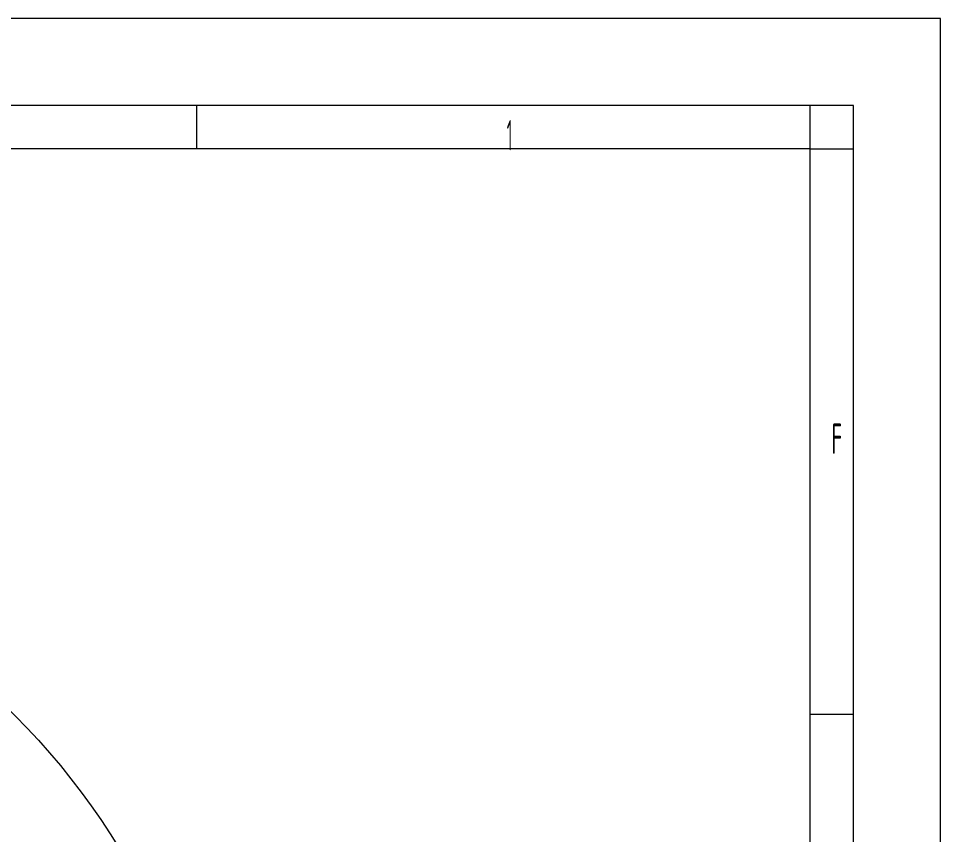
# Model space of a CAD drawing. Header units: millimetres. Extents: x 0 to 594, y 0 to 532.
# Drawn here: x 488 to 594, y 326.2 to 420 of the extents above; entities that cross this region are included whole.
import ezdxf

# ---------------------------------------------------------------- set-up
doc = ezdxf.new("R2010")
doc.units = ezdxf.units.MM
doc.layers.add('13', color=7, linetype='Continuous', true_color=0xffffff)
doc.layers.add('211', color=7, linetype='Continuous', true_color=0xffffff)
doc.styles.add('iso-1', font='isocp.shx')

msp = doc.modelspace()

# ---------------------------------------------------------------- linework, layer by layer
at = {"layer": '13', "color": 250, "linetype": 'Continuous', "lineweight": 18}
msp.add_circle((430.61169, 282.82088), 80.5978, dxfattribs=at)
at = {"layer": '211', "color": 250, "linetype": 'Continuous', "lineweight": 13}
for p, q in [((594, 420), (0, 420)), ((594, 0), (594, 420)), ((584, 410), (10, 410)), ((508.5, 405), (508.5, 410)), ((579, 405), (579, 410)), ((584, 10), (584, 410)), ((579, 405), (584, 405)), ((579, 340), (584, 340))]:
    msp.add_line(p, q, dxfattribs=at)
at = {"layer": '211', "color": 250, "linetype": 'Continuous', "lineweight": 18}
for p, q in [((579, 405), (15, 405)), ((579, 15), (579, 405))]:
    msp.add_line(p, q, dxfattribs=at)

# ---------------------------------------------------------------- texts
at = {"layer": '211', "color": 250, "linetype": 'Continuous', "lineweight": 13, "char_height": 3.5, "attachment_point": 7, "line_spacing_factor": 0.963855, "style": 'iso-1'}
for s, insert in [('\\W0.4176;1', (544.11857, 404.83322)), ('\\W0.5404;F', (581.45962, 369.91515))]:
    msp.add_mtext(s, dxfattribs=dict(at, insert=insert))

doc.saveas('drawing.dxf')
